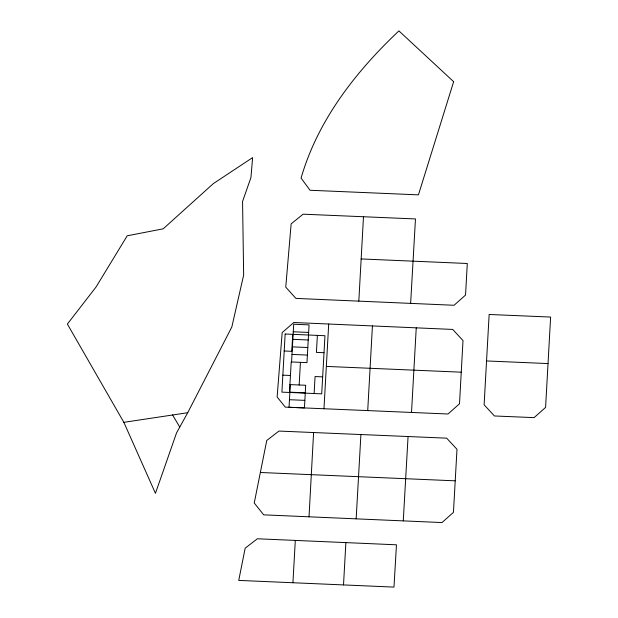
<?xml version="1.0" encoding="UTF-8"?>
<svg xmlns="http://www.w3.org/2000/svg" width="618" height="618" viewBox="0 0 618 618"><rect width="100%" height="100%" fill="white"/><g stroke="black" fill="none" stroke-linecap="round" stroke-linejoin="round"><path stroke-width="0.93" d="M309.023 516.81L313.596 432.538L446.667 438.162L456.988 449.294L453.45 512.361L441.986 522.558L263.708 514.848L254.245 503.013L266.76 440.472L278.942 431.063L313.596 432.538M289.494 392.469L291.202 361.947L306.968 362.627L309.077 324.883L293.689 324.226L291.572 361.97M292.747 334.338L291.796 351.325L284.203 351.001M290.305 384.612L289.039 407.254L304.435 407.919L305.701 385.269L289.935 384.597M299.166 384.991L300.433 362.349M292.932 582.735L295.304 540.41L396.462 544.806L393.983 587.1L238.733 580.402L245.176 548.189L257.351 538.78L295.304 540.41M314.122 393.527L315.072 376.54L322.666 376.864M317.374 335.396L316.424 352.384L324.017 352.708M323.971 408.753L328.699 324.041M358.819 301.136L363.492 216.74L415.474 218.942L410.638 303.384M343.515 584.914L345.879 542.627M356.161 518.834L360.912 434.531M372.438 325.925L367.718 410.591L285.253 407.123L277.134 396.972L282.171 332.584L293.789 322.503L452.708 329.433L463.006 340.58L459.506 403.778L448.011 413.998L367.718 410.591M411.518 412.461L416.246 327.834M486.551 360.951L484.126 404.813L494.423 415.968L534.091 417.629L545.586 407.416L550.623 317.057L489.147 314.477L486.551 360.951L548.035 363.569M403.276 520.881L408.065 436.524M187.718 412.716L231.835 326.984L243.654 275.08L242.557 201.476L250.947 177.513L252.615 157.613L213.295 183.639L163.191 228.83L127.215 235.798L96.084 286.953L67.377 324.071L123.855 422.333L155.442 493.334L176.547 432.878L187.718 412.716L123.855 422.333M363.492 216.74L303.083 214.183L291.14 223.87L285.755 287.138L295.914 298.401L454.06 305.269L465.547 295.049L467.293 263.492L361.182 258.942M293.264 331.773L308.66 332.438M292.839 339.321L308.235 339.985M292.422 346.868L307.81 347.532M291.997 354.415L307.393 355.08M326.319 366.412L461.252 372.183M282.851 375.157L290.445 375.481M289.888 392.16L305.277 392.824M289.463 399.707L304.859 400.371M260.356 472.492L455.219 480.827M172.53 414.91L179.776 427.084M285.153 334.014L281.901 392.136L321.715 393.851L324.968 335.721L285.153 334.014M453.643 81.692L418.44 194.863L310.058 190.259L301.082 178.1C317.752 120.224 355.721 71.673 398.919 30.9L453.643 81.692"/></g></svg>
